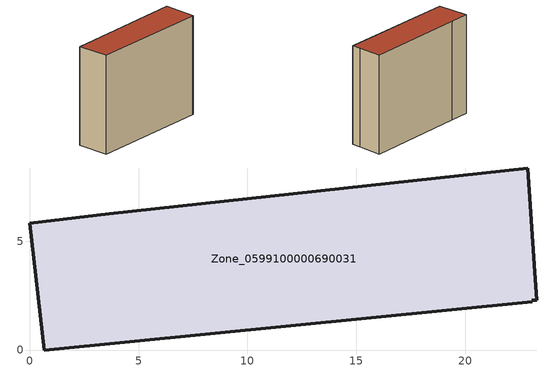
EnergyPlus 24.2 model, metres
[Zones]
Zone_0599100000690031
 floor ground (C_G): 22.89,8.36 23.18,3.91 23.29,2.28 23.07,2.3 23.08,2.22 0.67,0 0,5.82 3.64,6.27 z0
 wall outside (C_F): 23.18,3.91 22.89,8.36 3.64,6.27 0,5.82 0.67,0 23.08,2.22 23.07,2.3 23.29,2.28 23.18,3.91 z0:18.38
 roof outside (C_R): 0.67,0 23.08,2.22 23.07,2.3 23.29,2.28 23.18,3.91 22.89,8.36 3.64,6.27 0,5.82 z18.38
[BUILDING]
Pand.0599100000690031: North Axis=0; Terrain=City; Loads Convergence Tolerance Value=0.04; Temperature Convergence Tolerance Value=0.4; Solar Distribution=FullExterior; Maximum Number of Warmup Days=25; Minimum Number of Warmup Days=1
[Site:Location]
Rotterdam.The.Hague.AP_ZH_NLD Design_Conditions: Latitude=51.96; Longitude=4.45; Time Zone=1; Elevation=-4.5
[SITE:GROUNDTEMPERATURE:BUILDINGSURFACE]
18, 18, 18, 18, 18, 18, 18, 18, 18, 18, 18, 18
[MATERIAL] Thermal Absorptance=0.9; Solar Absorptance=0.7; Visible Absorptance=0.7
Name | Roughness | Thickness | Conductivity | Density | Specific Heat
G.TI.1946 | MediumSmooth | 0.15 | 1 | 540 | 1210
F.TI.1946 | Rough | 0.3 | 0.857143 | 1920 | 840
R.TI.1946 | MediumRough | 0.2 | 0.1 | 1500 | 1000
[CONSTRUCTION]
C_G: G.TI.1946
C_F: F.TI.1946
C_R: R.TI.1946
[ZONE]
Zone_0599100000690031: Type=1; Multiplier=1; Ceiling Height=Autocalculate; Volume=Autocalculate; Floor Area=autocalculate; Part of Total Floor Area=Yes
[ZONEINFILTRATION:DESIGNFLOWRATE]
Infil_Zone_0599100000690031: Zone or ZoneList or Space or SpaceList=Zone_0599100000690031; Schedule=AlwaysOn; Design Flow Rate Calculation Method=Flow/Area; Flow Rate per Floor Area=0.003; Constant Term Coefficient=1; Temperature Term Coefficient=0; Velocity Term Coefficient=0; Velocity Squared Term Coefficient=0
[HVACTEMPLATE:ZONE:IDEALLOADSAIRSYSTEM]
Zone_0599100000690031: Maximum Heating Supply Air Temperature=50; Minimum Cooling Supply Air Temperature=13; Maximum Heating Supply Air Humidity Ratio=0.0156; Minimum Cooling Supply Air Humidity Ratio=0.0077; Heating Limit=NoLimit; Cooling Limit=NoLimit; Dehumidification Control Type=ConstantSensibleHeatRatio; Cooling Sensible Heat Ratio=0.7; Dehumidification Setpoint=60; Humidification Control Type=None; Humidification Setpoint=30; Outdoor Air Method=None; Outdoor Air Flow Rate per Person=0.00944; Outdoor Air Flow Rate per Zone Floor Area=0; Outdoor Air Flow Rate per Zone=0; Demand Controlled Ventilation Type=None; Outdoor Air Economizer Type=NoEconomizer; Heat Recovery Type=None; Sensible Heat Recovery Effectiveness=0.7; Latent Heat Recovery Effectiveness=0.65
[ZONECONTROL:THERMOSTAT]
ThermostatControl_Zone_0599100000690031: Zone or ZoneList=Zone_0599100000690031; Control Type Schedule=DualSetpointControlType; Control 1=Thermostat_Zone_0599100000690031; Temperature Difference Between Cutout And Setpoint=0
[THERMOSTATSETPOINT:DUALSETPOINT]
Thermostat_Zone_0599100000690031: Heating Setpoint Temperature Schedule=HeatingSetpoint_Zone_0599100000690031; Cooling Setpoint Temperature Schedule=CoolingSetpoint_Zone_0599100000690031
[SCHEDULE:COMPACT]
HeatingSetpoint_Zone_0599100000690031: Through: 12/31, For: AllDays, Until: 24:00, 21
CoolingSetpoint_Zone_0599100000690031: Through: 12/31, For: AllDays, Until: 24:00, 24
DualSetpointControlType: Through: 12/31, For: AllDays, Until: 24:00, 4
AlwaysOn: Through: 12/31, For: AllDays, Until: 24:00, 1
